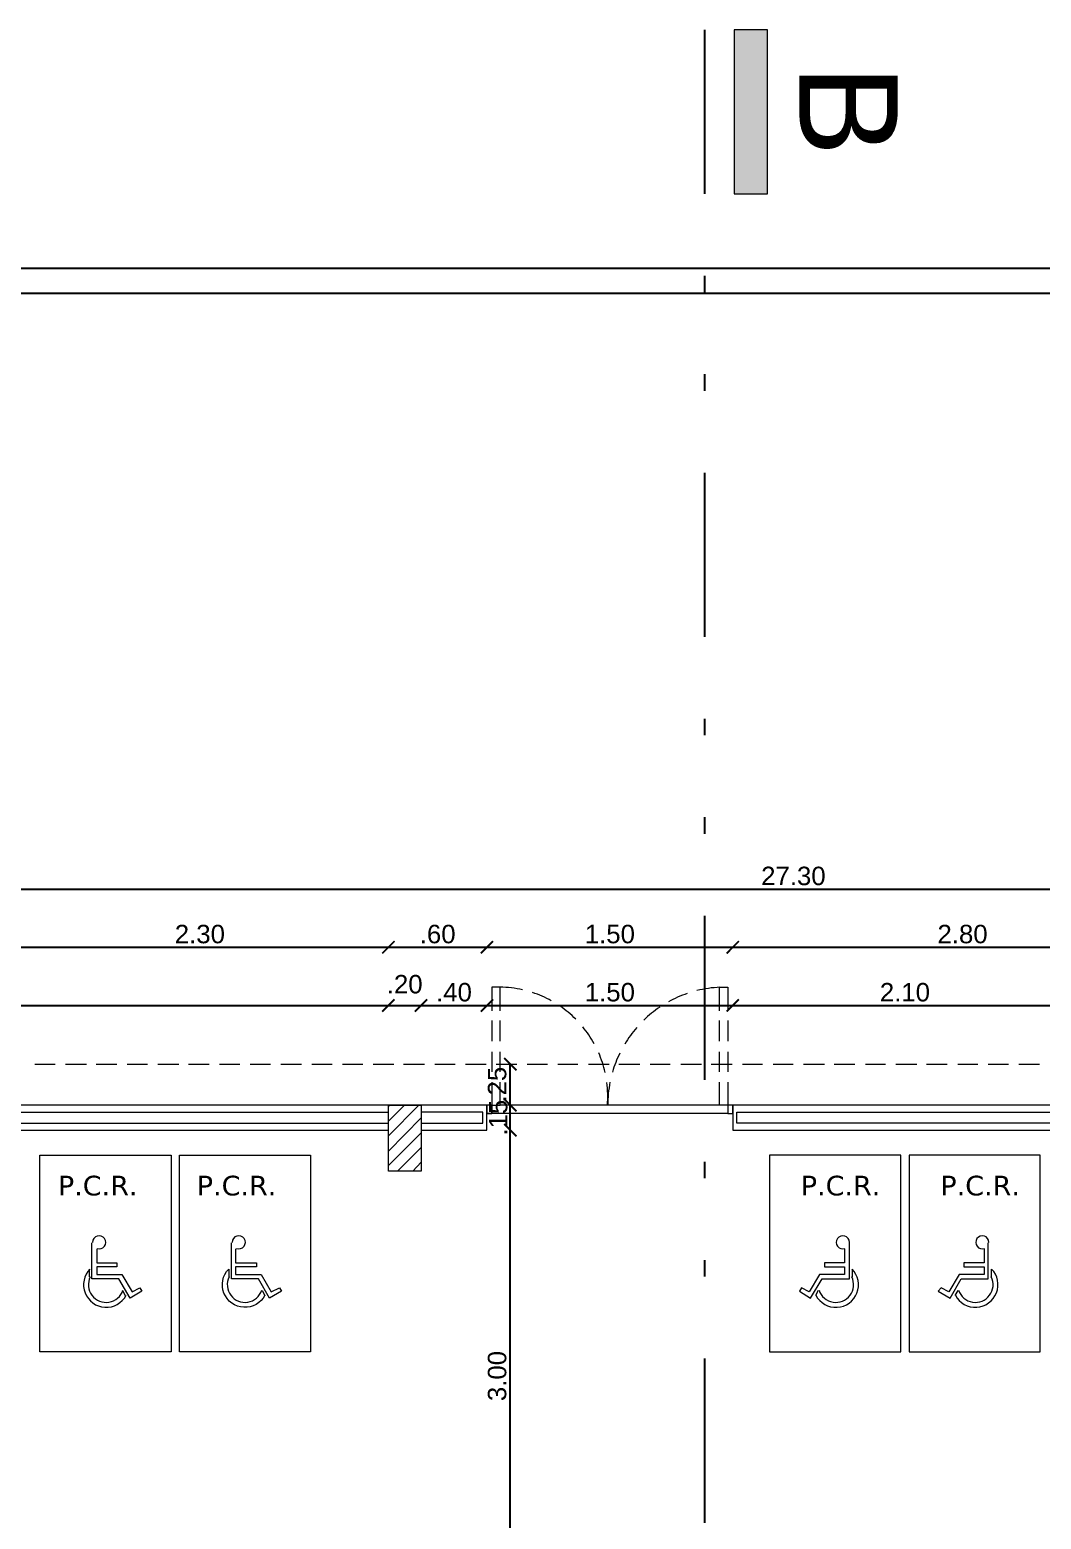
# Model space of a CAD drawing. Extents: x 3377 to 3790, y 1673 to 1846.
# Drawn here: x 3465.16 to 3471.33, y 1702.57 to 1711.65 of the extents above; entities that cross this region are included whole.
import ezdxf

# ---------------------------------------------------------------- set-up
doc = ezdxf.new("R2010")
doc.units = 0
doc.header["$LTSCALE"] = 2
doc.header["$PDMODE"] = 32
doc.linetypes.add('DIVIDE', pattern=[1.25, 0.5, -0.25, 0, -0.25, 0, -0.25])
for name, color, linetype in [('ARQ-COTAS', 250, 'Continuous'), ('F-VT-GREIDE', 6, 'Continuous'), ('LCL-LINHACORTE', 3, 'DIVIDE'), ('PDF6_0', 7, 'Continuous'), ('PDF6_03-ESQUADRIA', 7, 'Continuous'), ('PDF6_09-CORTE', 7, 'Continuous'), ('PDF6_13-CORTE', 7, 'Continuous'), ('PDF6_A-PROJEÇÃO', 7, 'Continuous'), ('PDF6_COBOGO', 7, 'Continuous'), ('PDF6_Text', 7, 'Continuous')]:
    doc.layers.add(name, color=color, linetype=linetype)
doc.layers.add('PDF6_04-DETALHE', color=7, linetype='Continuous', true_color=0xd933c0)
doc.styles.add('PDF Arial', font='arial.ttf')
doc.styles.add('PDF Verdana', font='verdana.ttf')
doc.styles.add('ROMANS', font='arial.ttf')
doc.dimstyles.new('1-75', dxfattribs={"dimscale": 0.75, "dimtxt": 0.15, "dimasz": 0.1, "dimexe": 0.05, "dimexo": 0.1, "dimgap": 0.03, "dimtad": 1, "dimzin": 5, "dimdsep": 46, "dimtxsty": 'ROMANS', "dimblk": 'ARCHTICK', "dimcen": 0, "dimse1": 1, "dimse2": 1, "dimclrd": 1, "dimclre": 256, "dimclrt": 2, "dimadec": 0, "dimazin": 0, "dimtfac": 1, "dimtofl": 0, "dimtmove": 2, "dimatfit": 3, "dimldrblk": 'ARCHTICK', "dimfxl": 0.04, "dimtolj": 1, "dimtzin": 1, "dimarcsym": 0})

# ---------------------------------------------------------------- blocks, each defined once
blk = doc.blocks.new('_ARCHTICK')
at = {"color": 0, "linetype": 'ByBlock', "const_width": 0.15}
blk.add_lwpolyline([(-0.5, -0.5), (0.5, 0.5)], dxfattribs=at)
blk = doc.blocks.new('*D551')
at = {"layer": 'ARQ-COTAS', "color": 1, "lineweight": -2, "transparency": 16777216}
blk.add_line((3461.8259, 1705.7039), (3467.3502, 1705.7039), dxfattribs=at)
at = {"layer": 'Defpoints', "color": 0, "transparency": 16777216}
for p in [(3467.3502, 1705.7039), (3461.8259, 1705.0958), (3467.3502, 1705.0958)]:
    blk.add_point(p, dxfattribs=at)
at = {"layer": 'ARQ-COTAS', "color": 1, "lineweight": -2, "transparency": 16777216, "xscale": 0.07500000000000001, "yscale": 0.07500000000000001, "zscale": 0.07500000000000001, "rotation": 180}
blk.add_blockref('_ARCHTICK', (3461.8259, 1705.7039), dxfattribs=at)
at = {"layer": 'ARQ-COTAS', "color": 1, "lineweight": -2, "transparency": 16777216, "xscale": 0.07500000000000001, "yscale": 0.07500000000000001, "zscale": 0.07500000000000001}
blk.add_blockref('_ARCHTICK', (3467.3502, 1705.7039), dxfattribs=at)
at = {"layer": 'ARQ-COTAS', "color": 2, "transparency": 16777216, "insert": (3464.588, 1705.7838), "char_height": 0.1125, "attachment_point": 5, "style": 'ROMANS'}
blk.add_mtext('\\A1;5.52', dxfattribs=at)
blk = doc.blocks.new('*D552')
at = {"layer": 'ARQ-COTAS', "color": 1, "lineweight": -2, "transparency": 16777216}
blk.add_line((3467.3502, 1705.7039), (3467.5492, 1705.7039), dxfattribs=at)
at = {"layer": 'Defpoints', "color": 0, "transparency": 16777216}
for p in [(3467.5492, 1705.7039), (3467.3502, 1705.0958), (3467.5492, 1705.0958)]:
    blk.add_point(p, dxfattribs=at)
at = {"layer": 'ARQ-COTAS', "color": 1, "lineweight": -2, "transparency": 16777216, "xscale": 0.07500000000000001, "yscale": 0.07500000000000001, "zscale": 0.07500000000000001, "rotation": 180}
blk.add_blockref('_ARCHTICK', (3467.3502, 1705.7039), dxfattribs=at)
at = {"layer": 'ARQ-COTAS', "color": 1, "lineweight": -2, "transparency": 16777216, "xscale": 0.07500000000000001, "yscale": 0.07500000000000001, "zscale": 0.07500000000000001}
blk.add_blockref('_ARCHTICK', (3467.5492, 1705.7039), dxfattribs=at)
at = {"layer": 'ARQ-COTAS', "color": 2, "transparency": 16777216, "insert": (3467.4497, 1705.8326), "char_height": 0.1125, "attachment_point": 5, "style": 'ROMANS'}
blk.add_mtext('\\A1;.20', dxfattribs=at)
blk = doc.blocks.new('*D553')
at = {"layer": 'ARQ-COTAS', "color": 1, "lineweight": -2, "transparency": 16777216}
blk.add_line((3467.5492, 1705.7039), (3467.9513, 1705.7039), dxfattribs=at)
at = {"layer": 'Defpoints', "color": 0, "transparency": 16777216}
for p in [(3467.9513, 1705.7039), (3467.5492, 1705.0958), (3467.9513, 1705.0958)]:
    blk.add_point(p, dxfattribs=at)
at = {"layer": 'ARQ-COTAS', "color": 1, "lineweight": -2, "transparency": 16777216, "xscale": 0.07500000000000001, "yscale": 0.07500000000000001, "zscale": 0.07500000000000001, "rotation": 180}
blk.add_blockref('_ARCHTICK', (3467.5492, 1705.7039), dxfattribs=at)
at = {"layer": 'ARQ-COTAS', "color": 1, "lineweight": -2, "transparency": 16777216, "xscale": 0.07500000000000001, "yscale": 0.07500000000000001, "zscale": 0.07500000000000001}
blk.add_blockref('_ARCHTICK', (3467.9513, 1705.7039), dxfattribs=at)
at = {"layer": 'ARQ-COTAS', "color": 2, "transparency": 16777216, "insert": (3467.7502, 1705.7838), "char_height": 0.1125, "attachment_point": 5, "style": 'ROMANS'}
blk.add_mtext('\\A1;.40', dxfattribs=at)
blk = doc.blocks.new('*D554')
at = {"layer": 'ARQ-COTAS', "color": 1, "lineweight": -2, "transparency": 16777216}
blk.add_line((3467.9513, 1705.7039), (3469.4499, 1705.7039), dxfattribs=at)
at = {"layer": 'Defpoints', "color": 0, "transparency": 16777216}
for p in [(3469.4499, 1705.7039), (3467.9513, 1705.0958), (3469.4499, 1705.0958)]:
    blk.add_point(p, dxfattribs=at)
at = {"layer": 'ARQ-COTAS', "color": 1, "lineweight": -2, "transparency": 16777216, "xscale": 0.07500000000000001, "yscale": 0.07500000000000001, "zscale": 0.07500000000000001, "rotation": 180}
blk.add_blockref('_ARCHTICK', (3467.9513, 1705.7039), dxfattribs=at)
at = {"layer": 'ARQ-COTAS', "color": 1, "lineweight": -2, "transparency": 16777216, "xscale": 0.07500000000000001, "yscale": 0.07500000000000001, "zscale": 0.07500000000000001}
blk.add_blockref('_ARCHTICK', (3469.4499, 1705.7039), dxfattribs=at)
at = {"layer": 'ARQ-COTAS', "color": 2, "transparency": 16777216, "insert": (3468.7006, 1705.7838), "char_height": 0.1125, "attachment_point": 5, "style": 'ROMANS'}
blk.add_mtext('\\A1;1.50', dxfattribs=at)
blk = doc.blocks.new('*D555')
at = {"layer": 'ARQ-COTAS', "color": 1, "lineweight": -2, "transparency": 16777216}
blk.add_line((3469.4499, 1705.7039), (3471.5496, 1705.7039), dxfattribs=at)
at = {"layer": 'Defpoints', "color": 0, "transparency": 16777216}
for p in [(3471.5496, 1705.7039), (3469.4499, 1705.0958), (3471.5496, 1705.0958)]:
    blk.add_point(p, dxfattribs=at)
at = {"layer": 'ARQ-COTAS', "color": 1, "lineweight": -2, "transparency": 16777216, "xscale": 0.07500000000000001, "yscale": 0.07500000000000001, "zscale": 0.07500000000000001, "rotation": 180}
blk.add_blockref('_ARCHTICK', (3469.4499, 1705.7039), dxfattribs=at)
at = {"layer": 'ARQ-COTAS', "color": 1, "lineweight": -2, "transparency": 16777216, "xscale": 0.07500000000000001, "yscale": 0.07500000000000001, "zscale": 0.07500000000000001}
blk.add_blockref('_ARCHTICK', (3471.5496, 1705.7039), dxfattribs=at)
at = {"layer": 'ARQ-COTAS', "color": 2, "transparency": 16777216, "insert": (3470.4997, 1705.7838), "char_height": 0.1125, "attachment_point": 5, "style": 'ROMANS'}
blk.add_mtext('\\A1;2.10', dxfattribs=at)
blk = doc.blocks.new('*D566')
at = {"layer": 'ARQ-COTAS', "color": 1, "lineweight": -2, "transparency": 16777216}
blk.add_line((3465.0516, 1706.0583), (3467.3502, 1706.0583), dxfattribs=at)
at = {"layer": 'Defpoints', "color": 0, "transparency": 16777216}
for p in [(3467.3502, 1706.0583), (3467.3502, 1704.6937), (3465.0516, 1703.7454)]:
    blk.add_point(p, dxfattribs=at)
at = {"layer": 'ARQ-COTAS', "color": 1, "lineweight": -2, "transparency": 16777216, "xscale": 0.07500000000000001, "yscale": 0.07500000000000001, "zscale": 0.07500000000000001, "rotation": 180}
blk.add_blockref('_ARCHTICK', (3465.0516, 1706.0583), dxfattribs=at)
at = {"layer": 'ARQ-COTAS', "color": 1, "lineweight": -2, "transparency": 16777216, "xscale": 0.07500000000000001, "yscale": 0.07500000000000001, "zscale": 0.07500000000000001}
blk.add_blockref('_ARCHTICK', (3467.3502, 1706.0583), dxfattribs=at)
at = {"layer": 'ARQ-COTAS', "color": 2, "transparency": 16777216, "insert": (3466.2009, 1706.1382), "char_height": 0.1125, "attachment_point": 5, "style": 'ROMANS'}
blk.add_mtext('\\A1;2.30', dxfattribs=at)
blk = doc.blocks.new('*D567')
at = {"layer": 'ARQ-COTAS', "color": 1, "lineweight": -2, "transparency": 16777216}
blk.add_line((3467.3502, 1706.0583), (3467.9513, 1706.0583), dxfattribs=at)
at = {"layer": 'Defpoints', "color": 0, "transparency": 16777216}
for p in [(3467.9513, 1706.0583), (3467.9513, 1704.9434), (3467.3502, 1704.6937)]:
    blk.add_point(p, dxfattribs=at)
at = {"layer": 'ARQ-COTAS', "color": 1, "lineweight": -2, "transparency": 16777216, "xscale": 0.07500000000000001, "yscale": 0.07500000000000001, "zscale": 0.07500000000000001, "rotation": 180}
blk.add_blockref('_ARCHTICK', (3467.3502, 1706.0583), dxfattribs=at)
at = {"layer": 'ARQ-COTAS', "color": 1, "lineweight": -2, "transparency": 16777216, "xscale": 0.07500000000000001, "yscale": 0.07500000000000001, "zscale": 0.07500000000000001}
blk.add_blockref('_ARCHTICK', (3467.9513, 1706.0583), dxfattribs=at)
at = {"layer": 'ARQ-COTAS', "color": 2, "transparency": 16777216, "insert": (3467.6508, 1706.1382), "char_height": 0.1125, "attachment_point": 5, "style": 'ROMANS'}
blk.add_mtext('\\A1;.60', dxfattribs=at)
blk = doc.blocks.new('*D568')
at = {"layer": 'ARQ-COTAS', "color": 1, "lineweight": -2, "transparency": 16777216}
blk.add_line((3467.9513, 1706.0583), (3469.4499, 1706.0583), dxfattribs=at)
at = {"layer": 'Defpoints', "color": 0, "transparency": 16777216}
for p in [(3469.4499, 1706.0583), (3467.9513, 1704.9434), (3469.4499, 1704.9434)]:
    blk.add_point(p, dxfattribs=at)
at = {"layer": 'ARQ-COTAS', "color": 1, "lineweight": -2, "transparency": 16777216, "xscale": 0.07500000000000001, "yscale": 0.07500000000000001, "zscale": 0.07500000000000001, "rotation": 180}
blk.add_blockref('_ARCHTICK', (3467.9513, 1706.0583), dxfattribs=at)
at = {"layer": 'ARQ-COTAS', "color": 1, "lineweight": -2, "transparency": 16777216, "xscale": 0.07500000000000001, "yscale": 0.07500000000000001, "zscale": 0.07500000000000001}
blk.add_blockref('_ARCHTICK', (3469.4499, 1706.0583), dxfattribs=at)
at = {"layer": 'ARQ-COTAS', "color": 2, "transparency": 16777216, "insert": (3468.7006, 1706.1382), "char_height": 0.1125, "attachment_point": 5, "style": 'ROMANS'}
blk.add_mtext('\\A1;1.50', dxfattribs=at)
blk = doc.blocks.new('*D569')
at = {"layer": 'ARQ-COTAS', "color": 1, "lineweight": -2, "transparency": 16777216}
blk.add_line((3469.4499, 1706.0583), (3472.2523, 1706.0583), dxfattribs=at)
at = {"layer": 'Defpoints', "color": 0, "transparency": 16777216}
for p in [(3472.2523, 1706.0583), (3469.4499, 1704.9434), (3472.2523, 1703.7454)]:
    blk.add_point(p, dxfattribs=at)
at = {"layer": 'ARQ-COTAS', "color": 1, "lineweight": -2, "transparency": 16777216, "xscale": 0.07500000000000001, "yscale": 0.07500000000000001, "zscale": 0.07500000000000001, "rotation": 180}
blk.add_blockref('_ARCHTICK', (3469.4499, 1706.0583), dxfattribs=at)
at = {"layer": 'ARQ-COTAS', "color": 1, "lineweight": -2, "transparency": 16777216, "xscale": 0.07500000000000001, "yscale": 0.07500000000000001, "zscale": 0.07500000000000001}
blk.add_blockref('_ARCHTICK', (3472.2523, 1706.0583), dxfattribs=at)
at = {"layer": 'ARQ-COTAS', "color": 2, "transparency": 16777216, "insert": (3470.8511, 1706.1382), "char_height": 0.1125, "attachment_point": 5, "style": 'ROMANS'}
blk.add_mtext('\\A1;2.80', dxfattribs=at)
blk = doc.blocks.new('*D575')
at = {"layer": 'ARQ-COTAS', "color": 1, "lineweight": -2, "transparency": 16777216}
blk.add_line((3455.8528, 1706.4126), (3483.1528, 1706.4126), dxfattribs=at)
at = {"layer": 'Defpoints', "color": 0, "transparency": 16777216}
for p in [(3483.1528, 1706.4126), (3455.8528, 1705.0958), (3483.1528, 1705.0958)]:
    blk.add_point(p, dxfattribs=at)
at = {"layer": 'ARQ-COTAS', "color": 1, "lineweight": -2, "transparency": 16777216, "xscale": 0.07500000000000001, "yscale": 0.07500000000000001, "zscale": 0.07500000000000001, "rotation": 180}
blk.add_blockref('_ARCHTICK', (3455.8528, 1706.4126), dxfattribs=at)
at = {"layer": 'ARQ-COTAS', "color": 1, "lineweight": -2, "transparency": 16777216, "xscale": 0.07500000000000001, "yscale": 0.07500000000000001, "zscale": 0.07500000000000001}
blk.add_blockref('_ARCHTICK', (3483.1528, 1706.4126), dxfattribs=at)
at = {"layer": 'ARQ-COTAS', "color": 2, "transparency": 16777216, "insert": (3469.8197, 1706.4925), "char_height": 0.1125, "attachment_point": 5, "style": 'ROMANS'}
blk.add_mtext('\\A1;27.30', dxfattribs=at)
blk = doc.blocks.new('*D613')
at = {"layer": 'ARQ-COTAS', "color": 1, "lineweight": -2, "transparency": 16777216}
blk.add_line((3468.0936, 1701.9463), (3468.0936, 1704.9434), dxfattribs=at)
at = {"layer": 'Defpoints', "color": 0, "transparency": 16777216}
for p in [(3467.9513, 1704.9434), (3468.0936, 1704.9434), (3468.0936, 1701.9463)]:
    blk.add_point(p, dxfattribs=at)
at = {"layer": 'ARQ-COTAS', "color": 1, "lineweight": -2, "transparency": 16777216, "xscale": 0.07500000000000001, "yscale": 0.07500000000000001, "zscale": 0.07500000000000001}
for p, rotation in [((3468.0936, 1704.9434), 90), ((3468.0936, 1701.9463), 270)]:
    blk.add_blockref('_ARCHTICK', p, dxfattribs=dict(at, rotation=rotation))
at = {"layer": 'ARQ-COTAS', "color": 2, "transparency": 16777216, "insert": (3468.0136, 1703.4449), "char_height": 0.1125, "attachment_point": 5, "rotation": 90, "style": 'ROMANS'}
blk.add_mtext('\\A1;3.00', dxfattribs=at)
blk = doc.blocks.new('*D614')
at = {"layer": 'ARQ-COTAS', "color": 1, "lineweight": -2, "transparency": 16777216}
blk.add_line((3468.0936, 1704.9434), (3468.0936, 1705.0958), dxfattribs=at)
at = {"layer": 'Defpoints', "color": 0, "transparency": 16777216}
for p in [(3467.9513, 1705.0958), (3468.0936, 1705.0958), (3467.9513, 1704.9434)]:
    blk.add_point(p, dxfattribs=at)
at = {"layer": 'ARQ-COTAS', "color": 1, "lineweight": -2, "transparency": 16777216, "xscale": 0.07500000000000001, "yscale": 0.07500000000000001, "zscale": 0.07500000000000001}
for p, rotation in [((3468.0936, 1705.0958), 90), ((3468.0936, 1704.9434), 270)]:
    blk.add_blockref('_ARCHTICK', p, dxfattribs=dict(at, rotation=rotation))
at = {"layer": 'ARQ-COTAS', "color": 2, "transparency": 16777216, "insert": (3468.0199, 1705.0196), "char_height": 0.1125, "attachment_point": 5, "rotation": 90, "style": 'ROMANS'}
blk.add_mtext('\\A1;.15', dxfattribs=at)
blk = doc.blocks.new('*D615')
at = {"layer": 'ARQ-COTAS', "color": 1, "lineweight": -2, "transparency": 16777216}
blk.add_line((3468.0936, 1705.0958), (3468.0936, 1705.3456), dxfattribs=at)
at = {"layer": 'Defpoints', "color": 0, "transparency": 16777216}
for p in [(3468.0936, 1705.3456), (3468.1968, 1705.3456), (3467.9513, 1705.0958)]:
    blk.add_point(p, dxfattribs=at)
at = {"layer": 'ARQ-COTAS', "color": 1, "lineweight": -2, "transparency": 16777216, "xscale": 0.07500000000000001, "yscale": 0.07500000000000001, "zscale": 0.07500000000000001}
for p, rotation in [((3468.0936, 1705.3456), 90), ((3468.0936, 1705.0958), 270)]:
    blk.add_blockref('_ARCHTICK', p, dxfattribs=dict(at, rotation=rotation))
at = {"layer": 'ARQ-COTAS', "color": 2, "transparency": 16777216, "insert": (3468.0137, 1705.2207), "char_height": 0.1125, "attachment_point": 5, "rotation": 90, "style": 'ROMANS'}
blk.add_mtext('\\A1;.25', dxfattribs=at)

msp = doc.modelspace()

# ---------------------------------------------------------------- linework, layer by layer
at = {"layer": 'F-VT-GREIDE'}
msp.add_lwpolyline([(3466.7027, 1680.3471), (3447.2129, 1680.3471), (3447.2129, 1710.0458), (3486.9129, 1710.0458), (3486.9129, 1680.3471), (3470.7027, 1680.3471), (3470.7027, 1680.1971), (3487.0629, 1680.1971), (3487.0629, 1710.1958), (3447.0629, 1710.1958), (3447.0629, 1680.1971), (3466.7027, 1680.1971)], close=True, dxfattribs=at)
at = {"layer": 'LCL-LINHACORTE'}
msp.add_line((3469.2783, 1711.6508), (3469.2783, 1678.0542), dxfattribs=at)
at = {"layer": 'PDF6_0', "lineweight": 0}
for points in [[(3467.3502, 1705.0873), (3467.3587, 1705.0958)], [(3467.3502, 1704.9985), (3467.4476, 1705.0958)], [(3467.3502, 1704.9096), (3467.5365, 1705.0958)], [(3467.3502, 1704.8164), (3467.5492, 1705.0196)], [(3467.3502, 1704.7275), (3467.5492, 1704.9265)], [(3467.4052, 1704.6937), (3467.5492, 1704.8376)], [(3467.4984, 1704.6937), (3467.5492, 1704.7487)]]:
    msp.add_lwpolyline(points, dxfattribs=at)
at = {"layer": 'PDF6_03-ESQUADRIA', "lineweight": 0}
for points in [[(3468.0317, 1705.6715), (3468.0317, 1705.8155), (3467.981, 1705.8155), (3467.981, 1705.6715)], [(3469.3694, 1705.6715), (3469.3694, 1705.8155), (3469.4202, 1705.8155), (3469.4202, 1705.6715)], [(3467.981, 1705.6123), (3467.981, 1705.4853)], [(3468.0317, 1705.4853), (3468.0317, 1705.6123)], [(3469.3694, 1705.4853), (3469.3694, 1705.6123)], [(3469.4202, 1705.6123), (3469.4202, 1705.4853)], [(3467.981, 1705.4218), (3467.981, 1705.299)], [(3468.0317, 1705.299), (3468.0317, 1705.4218)], [(3469.3694, 1705.299), (3469.3694, 1705.4218)], [(3469.4202, 1705.4218), (3469.4202, 1705.299)], [(3467.981, 1705.2355), (3467.981, 1705.0958), (3468.0317, 1705.0958), (3468.0317, 1705.2355)], [(3469.4202, 1705.2355), (3469.4202, 1705.0958), (3469.3694, 1705.0958), (3469.3694, 1705.2355)], [(3469.4202, 1705.0958), (3469.4202, 1705.045), (3467.9513, 1705.045)], [(3467.981, 1705.0958), (3467.981, 1705.045)], [(3469.3948, 1705.0958), (3468.0317, 1705.0958)]]:
    msp.add_lwpolyline(points, dxfattribs=at)
for points in [[(3467.9513, 1705.045), (3467.981, 1705.045), (3467.981, 1705.0958), (3467.9513, 1705.0958)], [(3469.4202, 1705.045), (3469.4499, 1705.045), (3469.4499, 1705.0958), (3469.4202, 1705.0958)]]:
    msp.add_lwpolyline(points, close=True, dxfattribs=at)
for centre, radius, start, end in [((3468.0212, 1705.1488), 0.6667, 77.20175, 89.10605), ((3469.4054, 1705.0978), 0.7176, 92.68098, 104.00616), ((3468.0212, 1705.1488), 0.6666, 61.09025, 71.83622), ((3468.0212, 1705.1487), 0.6667, 44.97796, 55.71735), ((3469.4053, 1705.0982), 0.7173, 108.99237, 118.97154), ((3469.4054, 1705.098), 0.7174, 123.95841, 133.93519), ((3468.0211, 1705.1487), 0.6668, 28.86702, 39.60553), ((3469.4056, 1705.0978), 0.7177, 138.92329, 148.89594), ((3468.0212, 1705.1487), 0.6667, 12.75457, 23.49465), ((3469.4057, 1705.0978), 0.7178, 153.88722, 163.85911), ((3468.0212, 1705.1487), 0.6667, 355.48469, 7.38283), ((3469.4054, 1705.0979), 0.7175, 168.84855, 180.17115)]:
    msp.add_arc(centre, radius, start, end, dxfattribs=at)
at = {"layer": 'PDF6_04-DETALHE', "color": 1, "lineweight": 0}
for points in [[(3466.0252, 1704.791), (3466.0252, 1703.593), (3465.2251, 1703.593), (3465.2251, 1704.791)], [(3466.8761, 1704.791), (3466.8761, 1703.593), (3466.076, 1703.593), (3466.076, 1704.791)], [(3469.6742, 1704.791), (3469.6742, 1703.593), (3470.4743, 1703.593), (3470.4743, 1704.791)], [(3470.5251, 1704.791), (3470.5251, 1703.593), (3471.3252, 1703.593), (3471.3252, 1704.791)]]:
    msp.add_lwpolyline(points, close=True, dxfattribs=at)
for points in [[(3465.5723, 1704.2195), (3465.5723, 1704.1349), (3465.695, 1704.1349), (3465.695, 1704.1095), (3465.5723, 1704.1095), (3465.5723, 1704.0629), (3465.7246, 1704.0629), (3465.7881, 1703.9571), (3465.8347, 1703.9825), (3465.8474, 1703.9613), (3465.7754, 1703.919), (3465.7077, 1704.0375), (3465.5426, 1704.0375), (3465.5426, 1704.2576)], [(3466.4189, 1704.2195), (3466.4189, 1704.1349), (3466.5459, 1704.1349), (3466.5459, 1704.1095), (3466.4189, 1704.1095), (3466.4189, 1704.0629), (3466.5755, 1704.0629), (3466.6348, 1703.9571), (3466.6856, 1703.9825), (3466.6983, 1703.9613), (3466.6263, 1703.919), (3466.5586, 1704.0375), (3466.3935, 1704.0375), (3466.3935, 1704.2576)], [(3470.1314, 1704.2195), (3470.1314, 1704.1349), (3470.0087, 1704.1349), (3470.0087, 1704.1095), (3470.1314, 1704.1095), (3470.1314, 1704.0629), (3469.979, 1704.0629), (3469.9155, 1703.9571), (3469.869, 1703.9825), (3469.8563, 1703.9613), (3469.924, 1703.919), (3469.996, 1704.0375), (3470.1611, 1704.0375), (3470.1611, 1704.2576)], [(3470.9823, 1704.2195), (3470.9823, 1704.1349), (3470.8595, 1704.1349), (3470.8595, 1704.1095), (3470.9823, 1704.1095), (3470.9823, 1704.0629), (3470.8299, 1704.0629), (3470.7664, 1703.9571), (3470.7198, 1703.9825), (3470.7029, 1703.9613), (3470.7749, 1703.919), (3470.8426, 1704.0375), (3471.0077, 1704.0375), (3471.0077, 1704.2576)], [(3465.5257, 1704.0968), (3465.5257, 1704.0502)], [(3471.0246, 1704.0968), (3471.0246, 1704.0502)], [(3465.7289, 1703.9655), (3465.7458, 1703.9359)], [(3466.5798, 1703.9655), (3466.5967, 1703.9359)], [(3469.9706, 1703.9655), (3469.9536, 1703.9359)], [(3470.8214, 1703.9655), (3470.8045, 1703.9359)]]:
    msp.add_lwpolyline(points, dxfattribs=at)
for points in [[(3466.5977, 1703.9372, -1.151276), (3466.3766, 1704.0968), (3466.3766, 1704.0502)], [(3469.9569, 1703.9372, 1.151276), (3470.178, 1704.0968), (3470.178, 1704.0502)]]:
    msp.add_lwpolyline(points, format="xyb", dxfattribs=at)
at = {"layer": 'PDF6_04-DETALHE', "color": 7, "lineweight": 0}
for centre, radius, start, end in [((3465.5871, 1704.2598), 0.0402, 250.52669, 180), ((3466.4379, 1704.2598), 0.0402, 250.52669, 180), ((3470.1208, 1704.2598), 0.0402, 360, 289.47331), ((3470.9717, 1704.2598), 0.0402, 360, 289.47331), ((3465.6294, 1704.0015), 0.1376, 136.05468, 332.14417), ((3470.9294, 1704.0015), 0.1376, 207.85583, 43.94532), ((3465.6294, 1704.0015), 0.1079, 154.16017, 341.6913), ((3466.476, 1704.0015), 0.1079, 154.16017, 341.6913), ((3470.0785, 1704.0015), 0.1079, 198.3087, 25.83983), ((3470.9294, 1704.0015), 0.1079, 198.3087, 25.83983)]:
    msp.add_arc(centre, radius, start, end, dxfattribs=at)
at = {"layer": 'PDF6_09-CORTE', "lineweight": 0}
msp.add_lwpolyline([(3469.4583, 1710.6517), (3469.6615, 1710.6517), (3469.6615, 1711.6508), (3469.4583, 1711.6508)], close=True, dxfattribs=at)
at = {"layer": 'PDF6_09-CORTE', "transparency": 33554559}
for points in [[(3469.6615, 1711.6508), (3469.4583, 1711.6508), (3469.6615, 1710.6517)], [(3469.4583, 1711.6508), (3469.6615, 1710.6517), (3469.4583, 1710.6517)]]:
    msp.add_solid(points, dxfattribs=at)
at = {"layer": 'PDF6_13-CORTE', "lineweight": 0}
for points in [[(3467.5492, 1704.9434), (3467.9513, 1704.9434), (3467.9513, 1705.0958), (3455.8528, 1705.0958)], [(3481.3029, 1705.0958), (3481.3029, 1703.4449), (3481.451, 1703.4449), (3481.451, 1705.0958), (3481.3029, 1705.0958), (3469.4499, 1705.0958), (3469.4499, 1704.9434), (3471.5496, 1704.9434)], [(3461.8259, 1704.9434), (3467.3502, 1704.9434)]]:
    msp.add_lwpolyline(points, dxfattribs=at)
msp.add_lwpolyline([(3467.3502, 1705.0958), (3467.5492, 1705.0958), (3467.5492, 1704.6937), (3467.3502, 1704.6937)], close=True, dxfattribs=at)
at = {"layer": 'PDF6_A-PROJEÇÃO', "lineweight": 0}
for points in [[(3465.1955, 1705.3456), (3465.3183, 1705.3456)], [(3465.3818, 1705.3456), (3465.5088, 1705.3456)], [(3465.568, 1705.3456), (3465.695, 1705.3456)], [(3465.7585, 1705.3456), (3465.8813, 1705.3456)], [(3465.9448, 1705.3456), (3466.0718, 1705.3456)], [(3466.131, 1705.3456), (3466.258, 1705.3456)], [(3466.3215, 1705.3456), (3466.4443, 1705.3456)], [(3466.5078, 1705.3456), (3466.6306, 1705.3456)], [(3466.6941, 1705.3456), (3466.8211, 1705.3456)], [(3466.8845, 1705.3456), (3467.0073, 1705.3456)], [(3467.0708, 1705.3456), (3467.1936, 1705.3456)], [(3467.2571, 1705.3456), (3467.3841, 1705.3456)], [(3467.4433, 1705.3456), (3467.5703, 1705.3456)], [(3467.6338, 1705.3456), (3467.7566, 1705.3456)], [(3467.8201, 1705.3456), (3467.9471, 1705.3456)], [(3468.0064, 1705.3456), (3468.1333, 1705.3456)], [(3468.1968, 1705.3456), (3468.3196, 1705.3456)], [(3468.3831, 1705.3456), (3468.5059, 1705.3456)], [(3468.5694, 1705.3456), (3468.6964, 1705.3456)], [(3468.7556, 1705.3456), (3468.8826, 1705.3456)], [(3468.9461, 1705.3456), (3469.0689, 1705.3456)], [(3469.1324, 1705.3456), (3469.2594, 1705.3456)], [(3469.3186, 1705.3456), (3469.4456, 1705.3456)], [(3469.5091, 1705.3456), (3469.6319, 1705.3456)], [(3469.6954, 1705.3456), (3469.8182, 1705.3456)], [(3469.8817, 1705.3456), (3470.0087, 1705.3456)], [(3470.0679, 1705.3456), (3470.1949, 1705.3456)], [(3470.2584, 1705.3456), (3470.3812, 1705.3456)], [(3470.4447, 1705.3456), (3470.5717, 1705.3456)], [(3470.6309, 1705.3456), (3470.7579, 1705.3456)], [(3470.8214, 1705.3456), (3470.9442, 1705.3456)], [(3471.0077, 1705.3456), (3471.1305, 1705.3456)], [(3471.194, 1705.3456), (3471.321, 1705.3456)]]:
    msp.add_lwpolyline(points, dxfattribs=at)
at = {"layer": 'PDF6_COBOGO', "lineweight": 0}
for points in [[(3461.8259, 1705.0535), (3467.3502, 1705.0535)], [(3461.8259, 1704.9858), (3467.3502, 1704.9858)], [(3467.5492, 1704.9858), (3467.9259, 1704.9858), (3467.9259, 1705.0535), (3467.5492, 1705.0535)], [(3471.5496, 1704.9858), (3469.4753, 1704.9858), (3469.4753, 1705.0535), (3471.5496, 1705.0535)]]:
    msp.add_lwpolyline(points, dxfattribs=at)

# ---------------------------------------------------------------- texts
at = {"layer": 'PDF6_Text', "insert": (3469.8563, 1711.4391), "char_height": 0.6, "attachment_point": 7, "rotation": 270, "style": 'PDF Arial'}
msp.add_mtext('B', dxfattribs=at)
at = {"layer": 'PDF6_Text', "char_height": 0.11999, "attachment_point": 7, "style": 'PDF Verdana'}
for insert in [(3465.3352, 1704.5433), (3466.1818, 1704.5433), (3469.8647, 1704.5433), (3470.7156, 1704.5433)]:
    msp.add_mtext('P.C.R.', dxfattribs=dict(at, insert=insert))

# ---------------------------------------------------------------- dimensions: what is measured, and where the dimension line sits
at = {"layer": 'ARQ-COTAS'}
for base, p1, p2, angle, picture, middle, dimtype in [((3483.1528, 1706.4126), (3455.8528, 1705.0958), (3483.1528, 1705.0958), 0, '*D575', (3469.8197, 1706.4925), 161), ((3468.0936, 1705.0958), (3467.9513, 1704.9434), (3467.9513, 1705.0958), 270, '*D614', (3468.0199, 1705.0196), 160)]:
    dim = msp.add_linear_dim(base=base, p1=p1, p2=p2, angle=angle, dimstyle='1-75', dxfattribs=at)
    dim.commit()
    dim.dimension.update_dxf_attribs({"geometry": picture, "text_midpoint": middle, "dimtype": dimtype})
for base, p1, p2, angle, picture, middle in [((3467.3502, 1706.0583), (3465.0516, 1703.7454), (3467.3502, 1704.6937), 180, '*D566', (3466.2009, 1706.1382)), ((3467.9513, 1706.0583), (3467.3502, 1704.6937), (3467.9513, 1704.9434), 180, '*D567', (3467.6508, 1706.1382)), ((3469.4499, 1706.0583), (3467.9513, 1704.9434), (3469.4499, 1704.9434), 180, '*D568', (3468.7006, 1706.1382)), ((3472.2523, 1706.0583), (3469.4499, 1704.9434), (3472.2523, 1703.7454), 180, '*D569', (3470.8511, 1706.1382)), ((3467.5492, 1705.7039), (3467.3502, 1705.0958), (3467.5492, 1705.0958), 180, '*D552', (3467.4497, 1705.8326)), ((3467.3502, 1705.7039), (3461.8259, 1705.0958), (3467.3502, 1705.0958), 180, '*D551', (3464.588, 1705.7838)), ((3467.9513, 1705.7039), (3467.5492, 1705.0958), (3467.9513, 1705.0958), 180, '*D553', (3467.7502, 1705.7838)), ((3469.4499, 1705.7039), (3467.9513, 1705.0958), (3469.4499, 1705.0958), 180, '*D554', (3468.7006, 1705.7838)), ((3471.5496, 1705.7039), (3469.4499, 1705.0958), (3471.5496, 1705.0958), 180, '*D555', (3470.4997, 1705.7838)), ((3468.0936, 1705.3456), (3467.9513, 1705.0958), (3468.1968, 1705.3456), 270, '*D615', (3468.0137, 1705.2207)), ((3468.0936, 1704.9434), (3468.0936, 1701.9463), (3467.9513, 1704.9434), 270, '*D613', (3468.0136, 1703.4449))]:
    dim = msp.add_linear_dim(base=base, p1=p1, p2=p2, angle=angle, dimstyle='1-75', dxfattribs=at)
    dim.commit()
    dim.dimension.update_dxf_attribs({"geometry": picture, "text_midpoint": middle})

doc.saveas('drawing.dxf')
